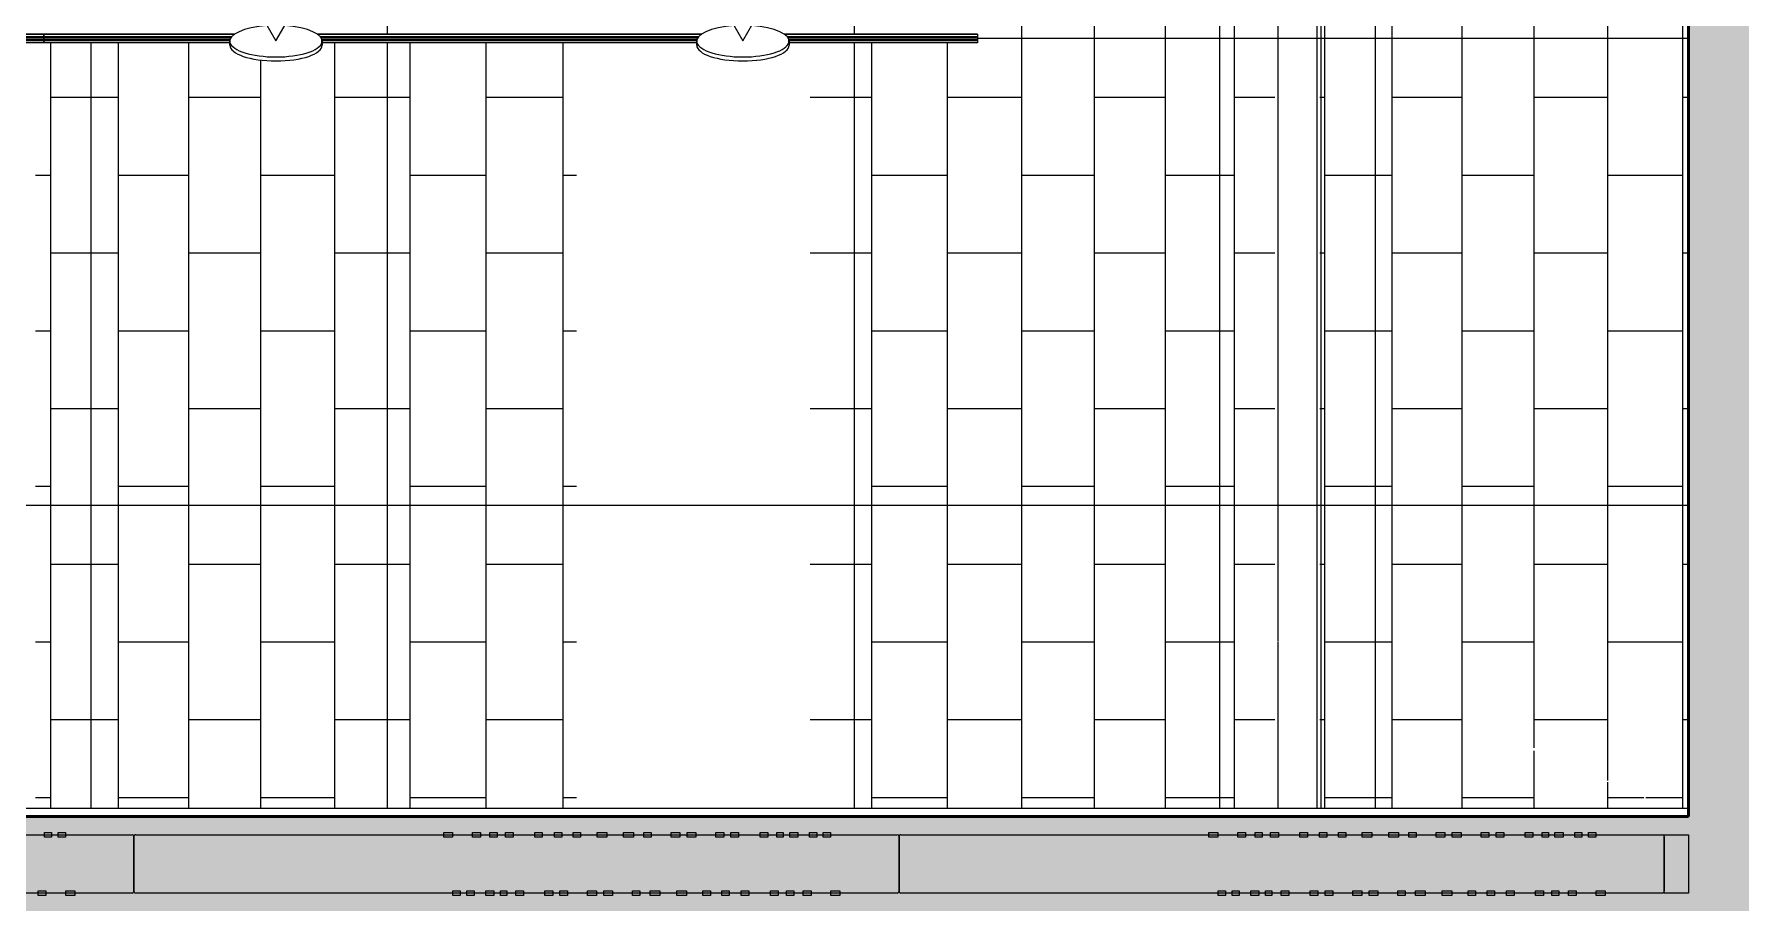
# Model space of a CAD drawing. Header units: inches. Extents: x -956 to 966, y -1111 to 895.
# Drawn here: x -214.7 to -127, y 328.2 to 372.9 of the extents above; entities that cross this region are included whole.
import ezdxf

# ---------------------------------------------------------------- set-up
doc = ezdxf.new("R2010")
doc.units = ezdxf.units.IN
doc.header["$MEASUREMENT"] = 0
for name, color, linetype, lineweight in [('A-CLNG', 13, 'Continuous', 13), ('A-CLNG-PATT', 13, 'Continuous', 13), ('A-GENM', 13, 'Continuous', 13), ('A-WALL-PATT', 111, 'Continuous', 13), ('E-LITE-EQPM', 33, 'Continuous', 9), ('I-WALL', 2, 'Continuous', 13)]:
    doc.layers.add(name, color=color, linetype=linetype, lineweight=lineweight)

# ---------------------------------------------------------------- blocks, each defined once
blk = doc.blocks.new('FP_1_54-7TH FLOOR TELECOM OVERHEAD ROUTING PLAN')
at = {"layer": 'A-CLNG-PATT', "color": 50}
for p, q in [((-156.585, 333.068), (-156.585, 506.506)), ((-153.048, 333.068), (-153.048, 506.506)), ((-163.977, 333.068), (-163.977, 387.736)), ((-160.233, 333.068), (-160.233, 387.455)), ((-213.891, 333.068), (-213.891, 372.403)), ((-210.4, 333.068), (-210.4, 372.403)), ((-206.792, 333.068), (-206.792, 372.403)), ((-199.286, 333.068), (-199.286, 372.403)), ((-195.42, 333.068), (-195.42, 372.403)), ((-191.501, 333.068), (-191.501, 372.403)), ((-187.545, 333.068), (-187.545, 372.403)), ((-171.689, 333.068), (-171.689, 372.403)), ((-167.801, 333.068), (-167.801, 372.403)), ((-203.082, 333.068), (-203.082, 371.527)), ((-213.891, 369.611), (-211.82, 369.611)), ((-211.82, 369.611), (-210.4, 369.611)), ((-206.792, 369.611), (-203.082, 369.611)), ((-199.286, 369.611), (-195.42, 369.611)), ((-191.501, 369.611), (-187.545, 369.611)), ((-174.859, 369.611), (-171.689, 369.611)), ((-167.801, 369.611), (-163.977, 369.611)), ((-160.233, 369.611), (-156.585, 369.611)), ((-153.048, 369.611), (-150.973, 369.611)), ((-214.667, 365.611), (-213.891, 365.611)), ((-210.4, 365.611), (-206.792, 365.611)), ((-203.082, 365.611), (-199.286, 365.611)), ((-195.42, 365.611), (-191.501, 365.611)), ((-187.545, 365.611), (-186.859, 365.611)), ((-171.689, 365.611), (-167.801, 365.611)), ((-163.977, 365.611), (-160.233, 365.611)), ((-156.585, 365.611), (-153.82, 365.611)), ((-153.82, 365.611), (-153.048, 365.611)), ((-213.891, 361.611), (-211.82, 361.611)), ((-211.82, 361.611), (-210.4, 361.611)), ((-206.792, 361.611), (-203.082, 361.611)), ((-199.286, 361.611), (-195.42, 361.611)), ((-191.501, 361.611), (-187.545, 361.611)), ((-174.859, 361.611), (-171.689, 361.611)), ((-167.801, 361.611), (-163.977, 361.611)), ((-160.233, 361.611), (-156.585, 361.611)), ((-153.048, 361.611), (-150.973, 361.611)), ((-214.667, 357.611), (-213.891, 357.611)), ((-210.4, 357.611), (-206.792, 357.611)), ((-203.082, 357.611), (-199.286, 357.611)), ((-195.42, 357.611), (-191.501, 357.611)), ((-187.545, 357.611), (-186.859, 357.611)), ((-171.689, 357.611), (-167.801, 357.611)), ((-163.977, 357.611), (-160.233, 357.611)), ((-156.585, 357.611), (-153.82, 357.611)), ((-153.82, 357.611), (-153.048, 357.611)), ((-213.891, 353.611), (-211.82, 353.611)), ((-211.82, 353.611), (-210.4, 353.611)), ((-206.792, 353.611), (-203.082, 353.611)), ((-199.286, 353.611), (-195.42, 353.611)), ((-191.501, 353.611), (-187.545, 353.611)), ((-174.859, 353.611), (-171.689, 353.611)), ((-167.801, 353.611), (-163.977, 353.611)), ((-160.233, 353.611), (-156.585, 353.611)), ((-153.048, 353.611), (-150.973, 353.611)), ((-214.667, 349.611), (-213.891, 349.611)), ((-210.4, 349.611), (-206.792, 349.611)), ((-203.082, 349.611), (-199.286, 349.611)), ((-195.42, 349.611), (-191.501, 349.611)), ((-187.545, 349.611), (-186.859, 349.611)), ((-171.689, 349.611), (-167.801, 349.611)), ((-163.977, 349.611), (-160.233, 349.611)), ((-156.585, 349.611), (-153.82, 349.611)), ((-153.82, 349.611), (-153.048, 349.611)), ((-213.891, 345.611), (-211.82, 345.611)), ((-211.82, 345.611), (-210.4, 345.611)), ((-206.792, 345.611), (-203.082, 345.611)), ((-199.286, 345.611), (-195.42, 345.611)), ((-191.501, 345.611), (-187.545, 345.611)), ((-174.859, 345.611), (-171.689, 345.611)), ((-167.801, 345.611), (-163.977, 345.611)), ((-160.233, 345.611), (-156.585, 345.611)), ((-153.048, 345.611), (-150.973, 345.611)), ((-214.667, 341.611), (-213.891, 341.611)), ((-210.4, 341.611), (-206.792, 341.611)), ((-203.082, 341.611), (-199.286, 341.611)), ((-195.42, 341.611), (-191.501, 341.611)), ((-187.545, 341.611), (-186.859, 341.611)), ((-171.689, 341.611), (-167.801, 341.611)), ((-163.977, 341.611), (-160.233, 341.611)), ((-156.585, 341.611), (-153.82, 341.611)), ((-153.82, 341.611), (-153.048, 341.611)), ((-213.891, 337.611), (-211.82, 337.611)), ((-211.82, 337.611), (-210.4, 337.611)), ((-206.792, 337.611), (-203.082, 337.611)), ((-199.286, 337.611), (-195.42, 337.611)), ((-191.501, 337.611), (-187.545, 337.611)), ((-174.859, 337.611), (-171.689, 337.611)), ((-167.801, 337.611), (-163.977, 337.611)), ((-160.233, 337.611), (-156.585, 337.611)), ((-153.048, 337.611), (-150.973, 337.611)), ((-214.667, 333.611), (-213.891, 333.611)), ((-210.4, 333.611), (-206.792, 333.611)), ((-203.082, 333.611), (-199.286, 333.611)), ((-195.42, 333.611), (-191.501, 333.611)), ((-187.545, 333.611), (-186.859, 333.611)), ((-171.689, 333.611), (-167.801, 333.611)), ((-163.977, 333.611), (-160.233, 333.611)), ((-156.585, 333.611), (-153.82, 333.611)), ((-153.82, 333.611), (-153.048, 333.611))]:
    blk.add_line(p, q, dxfattribs=at)
blk = doc.blocks.new('FP_1_55-7TH FLOOR TELECOM OVERHEAD ROUTING PLAN')
at = {"layer": 'A-CLNG-PATT', "color": 50}
for p, q in [((-148.407, 333.068), (-148.407, 506.506)), ((-144.935, 333.068), (-144.935, 506.506)), ((-141.343, 333.068), (-141.343, 506.506)), ((-137.648, 336.162), (-137.648, 506.506)), ((-133.864, 334.479), (-133.864, 506.506)), ((-130.007, 333.068), (-130.007, 506.506)), ((-148.667, 369.611), (-148.407, 369.611)), ((-144.935, 369.611), (-141.343, 369.611)), ((-137.648, 369.611), (-133.864, 369.611)), ((-130.007, 369.611), (-129.706, 369.611)), ((-148.407, 365.611), (-145.843, 365.611)), ((-145.82, 365.611), (-144.935, 365.611)), ((-141.343, 365.611), (-137.648, 365.611)), ((-133.864, 365.611), (-130.007, 365.611)), ((-148.667, 361.611), (-148.407, 361.611)), ((-144.935, 361.611), (-141.343, 361.611)), ((-137.648, 361.611), (-133.864, 361.611)), ((-130.007, 361.611), (-129.706, 361.611)), ((-148.407, 357.611), (-145.843, 357.611)), ((-145.82, 357.611), (-144.935, 357.611)), ((-141.343, 357.611), (-137.648, 357.611)), ((-133.864, 357.611), (-130.007, 357.611)), ((-148.667, 353.611), (-148.407, 353.611)), ((-144.935, 353.611), (-141.343, 353.611)), ((-137.648, 353.611), (-133.864, 353.611)), ((-130.007, 353.611), (-129.706, 353.611)), ((-148.407, 349.611), (-145.843, 349.611)), ((-145.82, 349.611), (-144.935, 349.611)), ((-141.343, 349.611), (-137.648, 349.611)), ((-133.864, 349.611), (-130.007, 349.611)), ((-148.667, 345.611), (-148.407, 345.611)), ((-144.935, 345.611), (-141.343, 345.611)), ((-137.648, 345.611), (-133.864, 345.611)), ((-130.007, 345.611), (-129.706, 345.611)), ((-148.407, 341.611), (-145.843, 341.611)), ((-145.82, 341.611), (-144.935, 341.611)), ((-141.343, 341.611), (-137.648, 341.611)), ((-133.864, 341.611), (-130.007, 341.611)), ((-148.667, 337.611), (-148.407, 337.611)), ((-144.935, 337.611), (-141.343, 337.611)), ((-137.648, 337.611), (-133.864, 337.611)), ((-130.007, 337.611), (-129.706, 337.611)), ((-137.648, 333.068), (-137.648, 336.013)), ((-133.864, 333.068), (-133.864, 334.401)), ((-148.407, 333.611), (-145.843, 333.611)), ((-145.82, 333.611), (-144.935, 333.611)), ((-141.343, 333.611), (-137.648, 333.611)), ((-133.864, 333.611), (-132.007, 333.611)), ((-131.91, 333.611), (-130.007, 333.611))]:
    blk.add_line(p, q, dxfattribs=at)
blk = doc.blocks.new('7th Floor Vault2 - 7th Floor Vault-3164437-7TH FLOOR TELECOM OVERHEAD ROUTING PLAN')
at = {"layer": 'A-CLNG', "color": 10, "lineweight": 9}
for p, q in [((-153.82, 506.506), (-153.82, 333.068)), ((-153.82, 506.506), (-153.82, 333.068)), ((-150.82, 506.506), (-150.82, 341.622)), ((-148.82, 506.506), (-148.82, 333.068)), ((-145.82, 506.506), (-145.82, 333.068)), ((-145.82, 506.506), (-145.82, 333.068)), ((-211.82, 372.403), (-211.82, 333.068)), ((-211.82, 372.403), (-211.82, 333.068)), ((-150.82, 341.593), (-150.82, 333.068))]:
    blk.add_line(p, q, dxfattribs=at)
at = {"layer": 'A-CLNG', "color": 9, "lineweight": 9}
for name in ['FP_1_54-7TH FLOOR TELECOM OVERHEAD ROUTING PLAN', 'FP_1_55-7TH FLOOR TELECOM OVERHEAD ROUTING PLAN']:
    blk.add_blockref(name, (0, 0), dxfattribs=at)
blk = doc.blocks.new('Lighting - Track - Flexible_Cooper_Halo_LF4_ LF8 - Lighting - Track - Flexible_Cooper_Halo_LF4-V114-7TH FLOOR TELECOM OVERHEAD ROUTING PLAN')
at = {"layer": 'E-LITE-EQPM', "color": 9}
for p, q in [((-24, 0.226), (-24, 0.228)), ((-15.437, 0.226), (-24, 0.226)), ((-24, 0.22), (-24, 0.224)), ((-15.437, 0.219), (-24, 0.219)), ((-24, 0.219), (-24, -0.219)), ((-24, 0.078), (-24, 0.11)), ((-15.428, 0.11), (-24, 0.11)), ((-15.416, 0.078), (-24, 0.078)), ((-24, 0.03), (-15.398, 0.03)), ((-10.727, 0.03), (6.602, 0.03)), ((6.584, 0.078), (-10.709, 0.078)), ((6.572, 0.11), (-10.697, 0.11)), ((6.563, 0.226), (-10.687, 0.226)), ((6.563, 0.219), (-10.687, 0.219)), ((11.273, 0.03), (24, 0.03)), ((24, 0.078), (11.291, 0.078)), ((24, 0.11), (11.303, 0.11)), ((24, 0.226), (11.313, 0.226)), ((24, 0.219), (11.313, 0.219)), ((24, 0.228), (24, 0.226)), ((24, 0.224), (24, 0.22)), ((24, -0.219), (24, 0.219)), ((24, 0.11), (24, 0.078)), ((-15.374, -0.03), (-24, -0.03)), ((-24, -0.109), (-24, -0.077)), ((-15.357, -0.077), (-24, -0.077)), ((-24, -0.109), (-15.318, -0.109)), ((-24, -0.219), (-15.184, -0.219)), ((-24, -0.224), (-24, -0.22)), ((-24, -0.228), (-24, -0.226)), ((-15.176, -0.226), (-24, -0.226)), ((6.824, -0.226), (-10.949, -0.226)), ((-10.941, -0.219), (6.816, -0.219)), ((-10.807, -0.109), (6.682, -0.109)), ((6.643, -0.077), (-10.768, -0.077)), ((6.626, -0.03), (-10.751, -0.03)), ((24, -0.226), (11.051, -0.226)), ((11.059, -0.219), (24, -0.219)), ((11.193, -0.109), (24, -0.109)), ((24, -0.077), (11.232, -0.077)), ((24, -0.03), (11.249, -0.03)), ((24, -0.077), (24, -0.109)), ((24, -0.22), (24, -0.224)), ((24, -0.226), (24, -0.228))]:
    blk.add_line(p, q, dxfattribs=at)
blk = doc.blocks.new('Lighting - Track Head - Spot - Lighting - Track Head - Spot-5499910-7TH FLOOR TELECOM OVERHEAD ROUTING PLAN')
at = {"layer": 'E-LITE-EQPM', "color": 9}
for p, q in [((-8, 4.619), (-8, -4.619)), ((0, 0), (-8, 4.619)), ((0.024, 2.375), (0.231, 2.375)), ((-8, -4.619), (0, 0)), ((0.231, -2.375), (0.024, -2.375))]:
    blk.add_line(p, q, dxfattribs=at)
for centre, start_param, end_param in [((0.024, 0), 4.712389, 7.664978), ((0.231, 0), 4.712389, 6.283185), ((0.024, 0), 1.7598, 4.712389), ((0.231, 0), 3.141593, 4.712389)]:
    blk.add_ellipse(centre, major_axis=(0, 2.375), ratio=0.34202, start_param=start_param, end_param=end_param, dxfattribs=at)
blk = doc.blocks.new('Lighting - Track - Flexible_Cooper_Halo_LF4_ LF8 - Lighting - Track - Flexible_Cooper_Halo_LF4-V115-7TH FLOOR TELECOM OVERHEAD ROUTING PLAN')
at = {"layer": 'E-LITE-EQPM', "color": 9}
for p, q in [((-24, 0.226), (-24, 0.228)), ((-14.437, 0.226), (-24, 0.226)), ((-24, 0.22), (-24, 0.224)), ((-14.437, 0.219), (-24, 0.219)), ((-24, 0.219), (-24, -0.219)), ((-24, 0.078), (-24, 0.11)), ((-14.428, 0.11), (-24, 0.11)), ((-14.416, 0.078), (-24, 0.078)), ((-24, 0.03), (-14.398, 0.03)), ((-9.727, 0.03), (9.602, 0.03)), ((9.584, 0.078), (-9.709, 0.078)), ((9.572, 0.11), (-9.697, 0.11)), ((9.563, 0.226), (-9.687, 0.226)), ((9.563, 0.219), (-9.687, 0.219)), ((14.273, 0.03), (24, 0.03)), ((24, 0.078), (14.291, 0.078)), ((24, 0.11), (14.303, 0.11)), ((24, 0.226), (14.313, 0.226)), ((24, 0.219), (14.313, 0.219)), ((24, 0.228), (24, 0.226)), ((24, 0.224), (24, 0.22)), ((24, -0.219), (24, 0.219)), ((24, 0.11), (24, 0.078)), ((-14.374, -0.03), (-24, -0.03)), ((-24, -0.109), (-24, -0.077)), ((-14.357, -0.077), (-24, -0.077)), ((-24, -0.109), (-14.318, -0.109)), ((-24, -0.219), (-14.184, -0.219)), ((-24, -0.224), (-24, -0.22)), ((-24, -0.228), (-24, -0.226)), ((-14.176, -0.226), (-24, -0.226)), ((9.824, -0.226), (-9.949, -0.226)), ((-9.941, -0.219), (9.816, -0.219)), ((-9.807, -0.109), (9.682, -0.109)), ((9.643, -0.077), (-9.768, -0.077)), ((9.626, -0.03), (-9.751, -0.03)), ((24, -0.226), (14.051, -0.226)), ((14.059, -0.219), (24, -0.219)), ((14.193, -0.109), (24, -0.109)), ((24, -0.077), (14.232, -0.077)), ((24, -0.03), (14.249, -0.03)), ((24, -0.077), (24, -0.109)), ((24, -0.22), (24, -0.224)), ((24, -0.226), (24, -0.228))]:
    blk.add_line(p, q, dxfattribs=at)
blk = doc.blocks.new('Single Panel Right Angle _14_-20__ _4267-6096_ - 3_ _931_-4952213-7TH FLOOR TELECOM OVERHEAD ROUTING PLAN')
at = {"layer": 'A-GENM', "color": 53, "lineweight": 20}
for p, q in [((0, 1.5), (1.25, 1.5)), ((0, -1.5), (0, 1.5)), ((1.25, 1.5), (1.25, -1.5)), ((1.25, -1.408), (1.25, 1.408)), ((1.342, 1.5), (40.487, 1.5)), ((40.579, -1.408), (40.579, 1.408)), ((40.579, 1.408), (40.579, -1.408)), ((40.671, 1.5), (79.816, 1.5)), ((79.908, -1.408), (79.908, 1.408)), ((79.908, 1.408), (79.908, -1.408)), ((80, 1.5), (119.145, 1.5)), ((1.25, -1.5), (0, -1.5)), ((40.487, -1.5), (1.342, -1.5)), ((79.816, -1.5), (40.671, -1.5)), ((119.145, -1.5), (80, -1.5))]:
    blk.add_line(p, q, dxfattribs=at)
at = {"layer": 'A-GENM', "lineweight": 9}
for p, q in [((4.292, 1.625), (4.749, 1.625)), ((4.292, 1.375), (4.292, 1.625)), ((4.749, 1.375), (4.292, 1.375)), ((4.749, 1.625), (4.749, 1.375)), ((5.776, 1.625), (6.177, 1.625)), ((5.776, 1.375), (5.776, 1.625)), ((6.177, 1.375), (5.776, 1.375)), ((6.177, 1.625), (6.177, 1.375)), ((6.662, 1.625), (7.037, 1.625)), ((6.662, 1.375), (6.662, 1.625)), ((7.037, 1.375), (6.662, 1.375)), ((7.037, 1.625), (7.037, 1.375)), ((7.465, 1.625), (7.864, 1.625)), ((7.465, 1.375), (7.465, 1.625)), ((7.864, 1.375), (7.465, 1.375)), ((7.864, 1.625), (7.864, 1.375)), ((8.967, 1.625), (9.358, 1.625)), ((8.967, 1.375), (8.967, 1.625)), ((9.358, 1.375), (8.967, 1.375)), ((9.358, 1.625), (9.358, 1.375)), ((9.983, 1.625), (10.358, 1.625)), ((9.983, 1.375), (9.983, 1.625)), ((10.358, 1.375), (9.983, 1.375)), ((10.358, 1.625), (10.358, 1.375)), ((10.946, 1.625), (11.329, 1.625)), ((10.946, 1.375), (10.946, 1.625)), ((11.329, 1.375), (10.946, 1.375)), ((11.329, 1.625), (11.329, 1.375)), ((12.176, 1.625), (12.668, 1.625)), ((12.176, 1.375), (12.176, 1.625)), ((12.668, 1.375), (12.176, 1.375)), ((12.668, 1.625), (12.668, 1.375)), ((13.538, 1.625), (14.039, 1.625)), ((13.538, 1.375), (13.538, 1.625)), ((14.039, 1.375), (13.538, 1.375)), ((14.039, 1.625), (14.039, 1.375)), ((14.569, 1.625), (14.952, 1.625)), ((14.569, 1.375), (14.569, 1.625)), ((14.952, 1.375), (14.569, 1.375)), ((14.952, 1.625), (14.952, 1.375)), ((15.978, 1.625), (16.421, 1.625)), ((15.978, 1.375), (15.978, 1.625)), ((16.421, 1.375), (15.978, 1.375)), ((16.421, 1.625), (16.421, 1.375)), ((16.8, 1.625), (17.256, 1.625)), ((16.8, 1.375), (16.8, 1.625)), ((17.256, 1.375), (16.8, 1.375)), ((17.256, 1.625), (17.256, 1.375)), ((18.284, 1.625), (18.684, 1.625)), ((18.284, 1.375), (18.284, 1.625)), ((18.684, 1.375), (18.284, 1.375)), ((18.684, 1.625), (18.684, 1.375)), ((19.05, 1.625), (19.449, 1.625)), ((19.05, 1.375), (19.05, 1.625)), ((19.449, 1.375), (19.05, 1.375)), ((19.449, 1.625), (19.449, 1.375)), ((20.551, 1.625), (20.943, 1.625)), ((20.551, 1.375), (20.551, 1.625)), ((20.943, 1.375), (20.551, 1.375)), ((20.943, 1.625), (20.943, 1.375)), ((21.415, 1.625), (21.743, 1.625)), ((21.415, 1.375), (21.415, 1.625)), ((21.743, 1.375), (21.415, 1.375)), ((21.743, 1.625), (21.743, 1.375)), ((22.081, 1.625), (22.495, 1.625)), ((22.081, 1.375), (22.081, 1.625)), ((22.495, 1.375), (22.081, 1.375)), ((22.495, 1.625), (22.495, 1.375)), ((23.094, 1.625), (23.465, 1.625)), ((23.094, 1.375), (23.094, 1.625)), ((23.465, 1.375), (23.094, 1.375)), ((23.465, 1.625), (23.465, 1.375)), ((23.803, 1.625), (24.178, 1.625)), ((23.803, 1.375), (23.803, 1.625)), ((24.178, 1.375), (23.803, 1.375)), ((24.178, 1.625), (24.178, 1.375)), ((43.621, 1.625), (44.078, 1.625)), ((43.621, 1.375), (43.621, 1.625)), ((44.078, 1.375), (43.621, 1.375)), ((44.078, 1.625), (44.078, 1.375)), ((45.105, 1.625), (45.506, 1.625)), ((45.105, 1.375), (45.105, 1.625)), ((45.506, 1.375), (45.105, 1.375)), ((45.506, 1.625), (45.506, 1.375)), ((45.991, 1.625), (46.366, 1.625)), ((45.991, 1.375), (45.991, 1.625)), ((46.366, 1.375), (45.991, 1.375)), ((46.366, 1.625), (46.366, 1.375)), ((46.794, 1.625), (47.193, 1.625)), ((46.794, 1.375), (46.794, 1.625)), ((47.193, 1.375), (46.794, 1.375)), ((47.193, 1.625), (47.193, 1.375)), ((48.296, 1.625), (48.687, 1.625)), ((48.296, 1.375), (48.296, 1.625)), ((48.687, 1.375), (48.296, 1.375)), ((48.687, 1.625), (48.687, 1.375)), ((49.312, 1.625), (49.687, 1.625)), ((49.312, 1.375), (49.312, 1.625)), ((49.687, 1.375), (49.312, 1.375)), ((49.687, 1.625), (49.687, 1.375)), ((50.275, 1.625), (50.658, 1.625)), ((50.275, 1.375), (50.275, 1.625)), ((50.658, 1.375), (50.275, 1.375)), ((50.658, 1.625), (50.658, 1.375)), ((51.505, 1.625), (51.997, 1.625)), ((51.505, 1.375), (51.505, 1.625)), ((51.997, 1.375), (51.505, 1.375)), ((51.997, 1.625), (51.997, 1.375)), ((52.867, 1.625), (53.368, 1.625)), ((52.867, 1.375), (52.867, 1.625)), ((53.368, 1.375), (52.867, 1.375)), ((53.368, 1.625), (53.368, 1.375)), ((53.898, 1.625), (54.281, 1.625)), ((53.898, 1.375), (53.898, 1.625)), ((54.281, 1.375), (53.898, 1.375)), ((54.281, 1.625), (54.281, 1.375)), ((55.307, 1.625), (55.75, 1.625)), ((55.307, 1.375), (55.307, 1.625)), ((55.75, 1.375), (55.307, 1.375)), ((55.75, 1.625), (55.75, 1.375)), ((56.129, 1.625), (56.585, 1.625)), ((56.129, 1.375), (56.129, 1.625)), ((56.585, 1.375), (56.129, 1.375)), ((56.585, 1.625), (56.585, 1.375)), ((57.613, 1.625), (58.013, 1.625)), ((57.613, 1.375), (57.613, 1.625)), ((58.013, 1.375), (57.613, 1.375)), ((58.013, 1.625), (58.013, 1.375)), ((58.379, 1.625), (58.778, 1.625)), ((58.379, 1.375), (58.379, 1.625)), ((58.778, 1.375), (58.379, 1.375)), ((58.778, 1.625), (58.778, 1.375)), ((59.88, 1.625), (60.272, 1.625)), ((59.88, 1.375), (59.88, 1.625)), ((60.272, 1.375), (59.88, 1.375)), ((60.272, 1.625), (60.272, 1.375)), ((60.744, 1.625), (61.072, 1.625)), ((60.744, 1.375), (60.744, 1.625)), ((61.072, 1.375), (60.744, 1.375)), ((61.072, 1.625), (61.072, 1.375)), ((61.41, 1.625), (61.824, 1.625)), ((61.41, 1.375), (61.41, 1.625)), ((61.824, 1.375), (61.41, 1.375)), ((61.824, 1.625), (61.824, 1.375)), ((62.423, 1.625), (62.794, 1.625)), ((62.423, 1.375), (62.423, 1.625)), ((62.794, 1.375), (62.423, 1.375)), ((62.794, 1.625), (62.794, 1.375)), ((63.132, 1.625), (63.507, 1.625)), ((63.132, 1.375), (63.132, 1.625)), ((63.507, 1.375), (63.132, 1.375)), ((63.507, 1.625), (63.507, 1.375)), ((82.95, 1.625), (83.407, 1.625)), ((82.95, 1.375), (82.95, 1.625)), ((83.407, 1.375), (82.95, 1.375)), ((83.407, 1.625), (83.407, 1.375)), ((84.434, 1.625), (84.835, 1.625)), ((84.434, 1.375), (84.434, 1.625)), ((84.835, 1.375), (84.434, 1.375)), ((84.835, 1.625), (84.835, 1.375)), ((4.768, -1.625), (4.768, -1.375)), ((4.768, -1.375), (5.143, -1.375)), ((5.143, -1.625), (4.768, -1.625)), ((5.143, -1.375), (5.143, -1.625)), ((5.481, -1.625), (5.481, -1.375)), ((5.481, -1.375), (5.852, -1.375)), ((5.852, -1.625), (5.481, -1.625)), ((5.852, -1.375), (5.852, -1.625)), ((6.451, -1.625), (6.451, -1.375)), ((6.451, -1.375), (6.866, -1.375)), ((6.866, -1.625), (6.451, -1.625)), ((6.866, -1.375), (6.866, -1.625)), ((7.203, -1.625), (7.203, -1.375)), ((7.203, -1.375), (7.531, -1.375)), ((7.531, -1.625), (7.203, -1.625)), ((7.531, -1.375), (7.531, -1.625)), ((8.003, -1.625), (8.003, -1.375)), ((8.003, -1.375), (8.395, -1.375)), ((8.395, -1.625), (8.003, -1.625)), ((8.395, -1.375), (8.395, -1.625)), ((9.497, -1.625), (9.497, -1.375)), ((9.497, -1.375), (9.896, -1.375)), ((9.896, -1.625), (9.497, -1.625)), ((9.896, -1.375), (9.896, -1.625)), ((10.262, -1.625), (10.262, -1.375)), ((10.262, -1.375), (10.662, -1.375)), ((10.662, -1.625), (10.262, -1.625)), ((10.662, -1.375), (10.662, -1.625)), ((11.69, -1.625), (11.69, -1.375)), ((11.69, -1.375), (12.147, -1.375)), ((12.147, -1.625), (11.69, -1.625)), ((12.147, -1.375), (12.147, -1.625)), ((12.525, -1.625), (12.525, -1.375)), ((12.525, -1.375), (12.968, -1.375)), ((12.968, -1.625), (12.525, -1.625)), ((12.968, -1.375), (12.968, -1.625)), ((13.994, -1.625), (13.994, -1.375)), ((13.994, -1.375), (14.377, -1.375)), ((14.377, -1.625), (13.994, -1.625)), ((14.377, -1.375), (14.377, -1.625)), ((14.908, -1.625), (14.908, -1.375)), ((14.908, -1.375), (15.408, -1.375)), ((15.408, -1.625), (14.908, -1.625)), ((15.408, -1.375), (15.408, -1.625)), ((16.278, -1.625), (16.278, -1.375)), ((16.278, -1.375), (16.77, -1.375)), ((16.77, -1.625), (16.278, -1.625)), ((16.77, -1.375), (16.77, -1.625)), ((17.617, -1.625), (17.617, -1.375)), ((17.617, -1.375), (18, -1.375)), ((18, -1.625), (17.617, -1.625)), ((18, -1.375), (18, -1.625)), ((18.588, -1.625), (18.588, -1.375)), ((18.588, -1.375), (18.963, -1.375)), ((18.963, -1.625), (18.588, -1.625)), ((18.963, -1.375), (18.963, -1.625)), ((19.588, -1.625), (19.588, -1.375)), ((19.588, -1.375), (19.979, -1.375)), ((19.979, -1.625), (19.588, -1.625)), ((19.979, -1.375), (19.979, -1.625)), ((21.082, -1.625), (21.082, -1.375)), ((21.082, -1.375), (21.481, -1.375)), ((21.481, -1.625), (21.082, -1.625)), ((21.481, -1.375), (21.481, -1.625)), ((21.909, -1.625), (21.909, -1.375)), ((21.909, -1.375), (22.284, -1.375)), ((22.284, -1.625), (21.909, -1.625)), ((22.284, -1.375), (22.284, -1.625)), ((22.769, -1.625), (22.769, -1.375)), ((22.769, -1.375), (23.17, -1.375)), ((23.17, -1.625), (22.769, -1.625)), ((23.17, -1.375), (23.17, -1.625)), ((24.198, -1.625), (24.198, -1.375)), ((24.198, -1.375), (24.654, -1.375)), ((24.654, -1.625), (24.198, -1.625)), ((24.654, -1.375), (24.654, -1.625)), ((44.097, -1.625), (44.097, -1.375)), ((44.097, -1.375), (44.472, -1.375)), ((44.472, -1.625), (44.097, -1.625)), ((44.472, -1.375), (44.472, -1.625)), ((44.81, -1.625), (44.81, -1.375)), ((44.81, -1.375), (45.181, -1.375)), ((45.181, -1.625), (44.81, -1.625)), ((45.181, -1.375), (45.181, -1.625)), ((45.78, -1.625), (45.78, -1.375)), ((45.78, -1.375), (46.195, -1.375)), ((46.195, -1.625), (45.78, -1.625)), ((46.195, -1.375), (46.195, -1.625)), ((46.532, -1.625), (46.532, -1.375)), ((46.532, -1.375), (46.86, -1.375)), ((46.86, -1.625), (46.532, -1.625)), ((46.86, -1.375), (46.86, -1.625)), ((47.332, -1.625), (47.332, -1.375)), ((47.332, -1.375), (47.724, -1.375)), ((47.724, -1.625), (47.332, -1.625)), ((47.724, -1.375), (47.724, -1.625)), ((48.826, -1.625), (48.826, -1.375)), ((48.826, -1.375), (49.225, -1.375)), ((49.225, -1.625), (48.826, -1.625)), ((49.225, -1.375), (49.225, -1.625)), ((49.591, -1.625), (49.591, -1.375)), ((49.591, -1.375), (49.991, -1.375)), ((49.991, -1.625), (49.591, -1.625)), ((49.991, -1.375), (49.991, -1.625)), ((51.019, -1.625), (51.019, -1.375)), ((51.019, -1.375), (51.476, -1.375)), ((51.476, -1.625), (51.019, -1.625)), ((51.476, -1.375), (51.476, -1.625)), ((51.854, -1.625), (51.854, -1.375)), ((51.854, -1.375), (52.297, -1.375)), ((52.297, -1.625), (51.854, -1.625)), ((52.297, -1.375), (52.297, -1.625)), ((53.323, -1.625), (53.323, -1.375)), ((53.323, -1.375), (53.706, -1.375)), ((53.706, -1.625), (53.323, -1.625)), ((53.706, -1.375), (53.706, -1.625)), ((54.237, -1.625), (54.237, -1.375)), ((54.237, -1.375), (54.737, -1.375)), ((54.737, -1.625), (54.237, -1.625)), ((54.737, -1.375), (54.737, -1.625)), ((55.607, -1.625), (55.607, -1.375)), ((55.607, -1.375), (56.099, -1.375)), ((56.099, -1.625), (55.607, -1.625)), ((56.099, -1.375), (56.099, -1.625)), ((56.946, -1.625), (56.946, -1.375)), ((56.946, -1.375), (57.329, -1.375)), ((57.329, -1.625), (56.946, -1.625)), ((57.329, -1.375), (57.329, -1.625)), ((57.917, -1.625), (57.917, -1.375)), ((57.917, -1.375), (58.292, -1.375)), ((58.292, -1.625), (57.917, -1.625)), ((58.292, -1.375), (58.292, -1.625)), ((58.917, -1.625), (58.917, -1.375)), ((58.917, -1.375), (59.308, -1.375)), ((59.308, -1.625), (58.917, -1.625)), ((59.308, -1.375), (59.308, -1.625)), ((60.411, -1.625), (60.411, -1.375)), ((60.411, -1.375), (60.81, -1.375)), ((60.81, -1.625), (60.411, -1.625)), ((60.81, -1.375), (60.81, -1.625)), ((61.238, -1.625), (61.238, -1.375)), ((61.238, -1.375), (61.613, -1.375)), ((61.613, -1.625), (61.238, -1.625)), ((61.613, -1.375), (61.613, -1.625)), ((62.098, -1.625), (62.098, -1.375)), ((62.098, -1.375), (62.499, -1.375)), ((62.499, -1.625), (62.098, -1.625)), ((62.499, -1.375), (62.499, -1.625)), ((63.527, -1.625), (63.527, -1.375)), ((63.527, -1.375), (63.983, -1.375)), ((63.983, -1.625), (63.527, -1.625)), ((63.983, -1.375), (63.983, -1.625)), ((83.426, -1.625), (83.426, -1.375)), ((83.426, -1.375), (83.801, -1.375)), ((83.801, -1.625), (83.426, -1.625)), ((83.801, -1.375), (83.801, -1.625)), ((84.139, -1.625), (84.139, -1.375)), ((84.139, -1.375), (84.51, -1.375)), ((84.51, -1.625), (84.139, -1.625)), ((84.51, -1.375), (84.51, -1.625))]:
    blk.add_line(p, q, dxfattribs=at)
at = {"layer": 'A-GENM', "color": 9, "lineweight": 9}
blk.add_line((173.77, -2.875), (0, -2.875), dxfattribs=at)
at = {"layer": 'A-GENM', "color": 53, "lineweight": 20}
for centre, start, end in [((1.342, 1.408), 90, 180), ((40.487, 1.408), 360, 90), ((40.671, 1.408), 90, 180), ((79.816, 1.408), 360, 90), ((80, 1.408), 90, 180), ((1.342, -1.408), 180, 270), ((40.487, -1.408), 270, 0), ((40.671, -1.408), 180, 270), ((79.816, -1.408), 270, 0), ((80, -1.408), 180, 270)]:
    blk.add_arc(centre, 0.0919, start, end, dxfattribs=at)

msp = doc.modelspace()

# ---------------------------------------------------------------- hatches: boundary and pattern name
at = {"layer": 'A-CLNG-PATT'}
h = msp.add_hatch(dxfattribs=at)
h.set_pattern_fill('FP1_19', color=253, style=0, pattern_type=2)
h.set_pattern_definition([(0, (19.4, 708.63), (0, -24), []), (270, (19.4, 708.63), (-24, -1e-15), [])])
h.paths.add_polyline_path([(-314.351, 333.068), (-309.226, 333.068), (-309.226, 354.647), (-314.351, 354.647), (-314.351, 338.193)], flags=0)
h.paths.add_polyline_path([(-279.493, 333.068), (-129.706, 333.068), (-129.706, 532.006), (-335.101, 532.006), (-335.101, 440.068), (-287.101, 440.068), (-287.101, 435.193), (-289.601, 435.193), (-289.601, 434.693), (-313.601, 434.693), (-313.601, 435.193), (-335.101, 435.193), (-335.101, 378.024), (-333.205, 378.024), (-333.205, 379.149), (-333.014, 379.737), (-332.475, 380.1), (-331.896, 380.1), (-331.396, 379.737), (-331.205, 379.149), (-331.203, 378.024), (-329.205, 378.024), (-329.205, 379.149), (-329.014, 379.737), (-328.475, 380.1), (-327.896, 380.1), (-327.396, 379.737), (-327.205, 379.149), (-327.205, 378.024), (-325.205, 378.024), (-325.205, 379.149), (-325.014, 379.737), (-324.475, 380.1), (-323.896, 380.1), (-323.396, 379.737), (-323.205, 379.149), (-323.205, 378.024), (-265.132, 378.024), (-262.889, 378.265), (-260.732, 378.964), (-258.882, 379.992), (-257.354, 381.246), (-255.986, 382.913), (-254.97, 384.815), (-254.339, 386.922), (-254.132, 389.024), (-254.132, 432.024), (-254.373, 434.268), (-255.072, 436.425), (-256.117, 438.295), (-257.354, 439.802), (-259.021, 441.17), (-260.923, 442.187), (-262.986, 442.813), (-265.132, 443.024), (-301.132, 443.024), (-301.132, 445.024), (-265.132, 445.024), (-262.596, 444.774), (-260.158, 444.035), (-257.91, 442.833), (-255.94, 441.217), (-254.249, 439.108), (-253.064, 436.808), (-252.373, 434.463), (-252.132, 432.024), (-252.132, 389.024), (-252.382, 386.487), (-253.122, 384.049), (-254.323, 381.802), (-255.375, 380.521), (-246.691, 380.521), (-250.866, 373.289), (-250.695, 373.282), (-249.793, 373.114), (-249.631, 373.071), (-249.074, 372.859), (-231.42, 372.859), (-231.367, 372.903), (-230.989, 373.071), (-230.497, 373.2), (-229.765, 373.309), (-233.929, 380.521), (-224.691, 380.521), (-228.866, 373.289), (-228.695, 373.282), (-228.122, 373.2), (-227.631, 373.071), (-227.074, 372.859), (-204.42, 372.859), (-204.367, 372.903), (-203.989, 373.071), (-203.497, 373.2), (-202.765, 373.309), (-206.929, 380.521), (-197.691, 380.521), (-201.866, 373.289), (-201.695, 373.282), (-201.122, 373.2), (-200.631, 373.071), (-200.074, 372.859), (-180.42, 372.859), (-180.367, 372.903), (-179.989, 373.071), (-179.497, 373.2), (-178.765, 373.309), (-182.929, 380.521), (-173.691, 380.521), (-177.866, 373.289), (-177.695, 373.282), (-177.122, 373.2), (-176.631, 373.071), (-176.074, 372.859), (-166.247, 372.849), (-166.247, 372.403), (-175.935, 372.403), (-175.961, 372.221), (-176.016, 372.079), (-176.253, 371.883), (-176.641, 371.712), (-177.122, 371.586), (-177.695, 371.505), (-178.612, 371.491), (-179.037, 371.521), (-179.497, 371.586), (-180.165, 371.794), (-180.487, 371.983), (-180.608, 372.091), (-180.728, 372.403), (-199.935, 372.403), (-199.961, 372.221), (-200.016, 372.079), (-200.253, 371.883), (-200.641, 371.712), (-201.122, 371.586), (-201.695, 371.505), (-202.612, 371.491), (-203.037, 371.521), (-203.497, 371.586), (-204.165, 371.794), (-204.487, 371.983), (-204.608, 372.091), (-204.728, 372.403), (-226.935, 372.403), (-226.961, 372.221), (-227.016, 372.079), (-227.253, 371.883), (-227.641, 371.712), (-228.122, 371.586), (-228.695, 371.505), (-229.612, 371.491), (-230.037, 371.521), (-230.497, 371.586), (-231.165, 371.794), (-231.487, 371.983), (-231.608, 372.091), (-231.728, 372.403), (-248.935, 372.403), (-248.961, 372.221), (-249.016, 372.079), (-249.253, 371.883), (-249.793, 371.672), (-250.122, 371.586), (-250.695, 371.505), (-251.612, 371.491), (-252.037, 371.521), (-252.497, 371.586), (-253.165, 371.794), (-253.487, 371.983), (-253.608, 372.091), (-253.728, 372.403), (-262.247, 372.411), (-262.247, 372.859), (-253.42, 372.859), (-253.367, 372.903), (-252.989, 373.071), (-252.497, 373.2), (-251.765, 373.309), (-255.7, 380.124), (-255.94, 379.832), (-258.049, 378.141), (-260.349, 376.956), (-262.694, 376.264), (-265.132, 376.024), (-323.205, 376.024), (-323.205, 375.149), (-323.33, 375.149), (-323.33, 376.024), (-325.08, 376.024), (-325.08, 375.149), (-325.295, 374.488), (-325.896, 374.079), (-326.552, 374.079), (-327.115, 374.488), (-327.33, 375.149), (-327.33, 376.024), (-329.08, 376.024), (-329.08, 375.149), (-329.295, 374.488), (-329.896, 374.079), (-330.552, 374.079), (-331.115, 374.488), (-331.33, 375.149), (-331.33, 376.024), (-333.08, 376.024), (-333.08, 375.149), (-333.295, 374.488), (-333.896, 374.079), (-334.552, 374.079), (-335.101, 374.478), (-335.101, 373.943), (-311.101, 373.943), (-311.101, 369.068), (-335.101, 369.068), (-335.101, 367.522), (-314.351, 367.522), (-314.351, 360.397), (-303.476, 360.397), (-303.476, 333.068), (-294.343, 333.068)], flags=0)
h.paths.add_polyline_path([(-264.643, 372.725), (-264.643, 372.725), (-262.247, 372.725)], flags=0)
h.paths.add_polyline_path([(-329.896, 374.198), (-329.396, 374.561), (-329.205, 375.149), (-329.205, 376.024), (-331.205, 376.024), (-331.205, 375.149), (-331.014, 374.561), (-330.514, 374.198)], flags=0)
h.paths.add_polyline_path([(-334.514, 374.198), (-333.857, 374.226), (-333.396, 374.561), (-333.205, 375.149), (-333.205, 376.024), (-335.101, 376.024), (-335.101, 374.83), (-335.014, 374.561), (-334.552, 374.226)], flags=0)
h.paths.add_polyline_path([(-326.514, 374.198), (-325.857, 374.226), (-325.396, 374.561), (-325.205, 375.149), (-325.205, 376.024), (-327.205, 376.024), (-327.205, 375.149), (-327.014, 374.561), (-326.552, 374.226)], flags=0)
h.paths.add_polyline_path([(-325.08, 378.024), (-323.33, 378.024), (-323.33, 379.149), (-323.497, 379.664), (-323.934, 379.981), (-324.514, 379.953), (-324.913, 379.664), (-325.08, 379.149)], flags=0)
h.paths.add_polyline_path([(-327.497, 378.024), (-327.33, 378.024), (-327.33, 379.149), (-327.497, 379.664), (-327.934, 379.981), (-328.514, 379.953), (-328.913, 379.664), (-329.08, 379.149), (-329.08, 378.024), (-328.913, 378.024)], flags=0)
h.paths.add_polyline_path([(-331.497, 378.024), (-331.33, 378.024), (-331.33, 379.149), (-331.497, 379.664), (-331.934, 379.981), (-332.514, 379.953), (-332.913, 379.664), (-333.08, 379.149), (-333.08, 378.024), (-332.913, 378.024)], flags=0)
h.paths.add_polyline_path([(-280.69, 384.631), (-280.823, 384.631), (-280.823, 390.036), (-280.887, 389.795), (-281.055, 389.418), (-281.251, 389.18), (-281.461, 389.099), (-281.772, 389.139), (-281.879, 389.18), (-282.075, 389.418), (-282.273, 389.911), (-282.372, 390.287), (-282.464, 391.1), (-282.467, 391.777), (-282.453, 392.089), (-282.372, 392.662), (-282.164, 393.33), (-282.035, 393.579), (-281.867, 393.773), (-281.668, 393.849), (-281.437, 393.84), (-281.251, 393.769), (-281.055, 393.531), (-280.823, 392.912), (-280.823, 402.568), (-281.073, 402.595), (-281.215, 402.649), (-281.411, 402.886), (-281.582, 403.274), (-281.708, 403.756), (-281.789, 404.329), (-281.803, 405.245), (-281.773, 405.67), (-281.708, 406.131), (-281.501, 406.799), (-281.312, 407.12), (-281.203, 407.242), (-281.005, 407.318), (-280.823, 407.318), (-280.823, 414.568), (-281.073, 414.595), (-281.215, 414.649), (-281.411, 414.886), (-281.582, 415.274), (-281.708, 415.756), (-281.789, 416.329), (-281.803, 417.245), (-281.773, 417.67), (-281.708, 418.131), (-281.501, 418.799), (-281.312, 419.12), (-281.203, 419.242), (-281.005, 419.318), (-280.823, 419.318), (-280.823, 426.599), (-281.073, 426.626), (-281.215, 426.68), (-281.411, 426.918), (-281.582, 427.305), (-281.708, 427.787), (-281.789, 428.36), (-281.803, 429.277), (-281.773, 429.701), (-281.708, 430.162), (-281.501, 430.83), (-281.312, 431.151), (-281.203, 431.273), (-281.005, 431.349), (-280.823, 431.349), (-280.813, 432.631), (-280.367, 432.631), (-280.367, 430.978), (-280.223, 430.654), (-280.094, 430.162), (-279.985, 429.43), (-272.773, 433.593), (-272.773, 424.356), (-280.005, 428.531), (-280.012, 428.36), (-280.094, 427.787), (-280.223, 427.295), (-280.367, 426.918), (-280.367, 418.947), (-280.223, 418.623), (-280.094, 418.131), (-279.985, 417.399), (-272.773, 421.562), (-272.773, 412.324), (-280.005, 416.499), (-280.012, 416.329), (-280.094, 415.756), (-280.223, 415.264), (-280.367, 414.886), (-280.367, 406.947), (-280.223, 406.623), (-280.094, 406.131), (-279.985, 405.399), (-272.773, 409.562), (-272.773, 400.324), (-280.005, 404.499), (-280.012, 404.329), (-280.094, 403.756), (-280.223, 403.264), (-280.367, 402.886), (-280.367, 392.092), (-273.437, 396.093), (-273.437, 386.856), (-280.367, 390.857), (-280.376, 384.631), (-280.69, 384.631)], flags=0)
h.paths.add_polyline_path([(-160.634, 384.631), (-160.767, 384.631), (-160.767, 387.847), (-160.903, 388.15), (-161.032, 388.642), (-161.14, 389.374), (-168.352, 385.211), (-168.352, 394.448), (-161.12, 390.273), (-161.113, 390.444), (-161.01, 391.1), (-160.903, 391.509), (-160.767, 391.886), (-160.767, 411.847), (-160.903, 412.15), (-161.032, 412.642), (-161.14, 413.374), (-168.352, 409.211), (-168.352, 418.448), (-161.12, 414.273), (-161.113, 414.444), (-161.032, 415.017), (-160.903, 415.509), (-160.767, 415.886), (-160.767, 435.847), (-160.903, 436.15), (-161.032, 436.642), (-161.14, 437.374), (-168.352, 433.211), (-168.352, 442.448), (-161.12, 438.273), (-161.113, 438.444), (-161.032, 439.017), (-160.903, 439.509), (-160.767, 439.886), (-160.767, 459.847), (-160.971, 460.41), (-161.032, 460.642), (-161.14, 461.374), (-168.352, 457.211), (-168.352, 466.448), (-161.12, 462.273), (-161.113, 462.444), (-161.032, 463.017), (-160.903, 463.509), (-160.767, 463.886), (-160.757, 480.631), (-160.311, 480.631), (-160.311, 464.205), (-160.052, 464.178), (-159.91, 464.124), (-159.714, 463.886), (-159.544, 463.499), (-159.417, 463.017), (-159.336, 462.444), (-159.322, 461.527), (-159.352, 461.103), (-159.478, 460.41), (-159.625, 459.974), (-159.814, 459.653), (-159.922, 459.531), (-160.121, 459.455), (-160.311, 459.455), (-160.311, 440.205), (-160.052, 440.178), (-159.91, 440.124), (-159.714, 439.886), (-159.544, 439.499), (-159.417, 439.017), (-159.336, 438.444), (-159.322, 437.527), (-159.352, 437.103), (-159.417, 436.642), (-159.625, 435.974), (-159.814, 435.653), (-159.922, 435.531), (-160.121, 435.455), (-160.311, 435.455), (-160.311, 416.205), (-160.052, 416.178), (-159.91, 416.124), (-159.714, 415.886), (-159.544, 415.499), (-159.417, 415.017), (-159.336, 414.444), (-159.322, 413.527), (-159.352, 413.103), (-159.417, 412.642), (-159.625, 411.974), (-159.814, 411.653), (-159.922, 411.531), (-160.121, 411.455), (-160.311, 411.455), (-160.311, 392.205), (-160.052, 392.178), (-159.91, 392.124), (-159.714, 391.886), (-159.546, 391.509), (-159.417, 391.017), (-159.336, 390.444), (-159.322, 389.527), (-159.352, 389.103), (-159.417, 388.642), (-159.625, 387.974), (-159.814, 387.653), (-159.922, 387.531), (-160.121, 387.455), (-160.311, 387.455), (-160.352, 384.631), (-160.634, 384.631)], flags=0)
h.paths.add_polyline_path([(-304.285, 405.193), (-305.061, 405.295), (-305.785, 405.595), (-306.406, 406.072), (-306.883, 406.693), (-307.183, 407.417), (-307.285, 408.193), (-307.183, 408.97), (-306.883, 409.693), (-306.406, 410.315), (-305.785, 410.791), (-305.061, 411.091), (-304.285, 411.193), (-303.508, 411.091), (-302.785, 410.791), (-302.163, 410.315), (-301.687, 409.693), (-301.387, 408.97), (-301.285, 408.193), (-301.387, 407.417), (-301.687, 406.693), (-302.163, 406.072), (-302.785, 405.595), (-303.508, 405.295)], flags=0)
h.paths.add_polyline_path([(-257.22, 484.374), (-253.045, 491.605), (-253.216, 491.613), (-253.789, 491.694), (-254.281, 491.823), (-254.658, 491.991), (-254.895, 492.187), (-254.976, 492.365), (-262.247, 492.374), (-262.247, 492.821), (-254.889, 492.821), (-254.658, 493.011), (-254.27, 493.182), (-253.789, 493.309), (-253.216, 493.39), (-252.299, 493.404), (-251.874, 493.374), (-251.414, 493.309), (-250.746, 493.101), (-250.544, 493.011), (-250.307, 492.821), (-230.889, 492.821), (-230.658, 493.011), (-230.27, 493.182), (-229.789, 493.309), (-229.216, 493.39), (-228.299, 493.404), (-227.874, 493.374), (-227.414, 493.309), (-226.746, 493.101), (-226.544, 493.011), (-226.307, 492.821), (-203.889, 492.821), (-203.658, 493.011), (-203.27, 493.182), (-202.789, 493.309), (-202.216, 493.39), (-201.299, 493.404), (-200.874, 493.374), (-200.414, 493.309), (-199.746, 493.101), (-199.544, 493.011), (-199.307, 492.821), (-181.889, 492.821), (-181.658, 493.011), (-181.27, 493.182), (-180.789, 493.309), (-180.216, 493.39), (-179.299, 493.404), (-178.874, 493.374), (-178.414, 493.309), (-177.746, 493.101), (-177.544, 493.011), (-177.307, 492.821), (-166.247, 492.812), (-166.247, 492.365), (-177.239, 492.365), (-177.307, 492.187), (-177.544, 491.991), (-177.922, 491.823), (-178.414, 491.694), (-179.146, 491.585), (-174.982, 484.374), (-184.22, 484.374), (-180.045, 491.605), (-180.216, 491.613), (-180.789, 491.694), (-181.281, 491.823), (-181.658, 491.991), (-181.895, 492.187), (-181.976, 492.365), (-199.239, 492.365), (-199.307, 492.187), (-199.544, 491.991), (-199.922, 491.823), (-200.414, 491.694), (-201.146, 491.585), (-196.982, 484.374), (-206.22, 484.374), (-202.045, 491.605), (-202.216, 491.613), (-202.789, 491.694), (-203.281, 491.823), (-203.658, 491.991), (-203.895, 492.187), (-203.976, 492.365), (-226.239, 492.365), (-226.307, 492.187), (-226.544, 491.991), (-226.922, 491.823), (-227.414, 491.694), (-228.146, 491.585), (-223.982, 484.374), (-233.22, 484.374), (-229.045, 491.605), (-229.216, 491.613), (-229.789, 491.694), (-230.281, 491.823), (-230.658, 491.991), (-230.895, 492.187), (-230.976, 492.365), (-250.239, 492.365), (-250.307, 492.187), (-250.544, 491.991), (-250.922, 491.823), (-251.414, 491.694), (-252.146, 491.585), (-247.982, 484.374)], flags=0)
at = {"layer": 'A-WALL-PATT'}
for points in [[(-124.331, 11.881), (-124.331, 536.381), (-129.706, 536.381), (-129.706, 11.881)], [(-130.993, 327.756), (-129.706, 327.756), (-129.706, 332.631), (-335.101, 332.631), (-335.101, 327.756), (-145.843, 327.756)]]:
    msp.add_hatch(color=253, dxfattribs=at).paths.add_polyline_path(points, flags=0)

# ---------------------------------------------------------------- linework, layer by layer
at = {"layer": 'A-CLNG', "color": 50}
for p, q in [((-129.706, 333.068), (-129.706, 532.006)), ((-129.706, 506.506), (-129.706, 333.068)), ((-129.706, 333.068), (-129.706, 506.506))]:
    msp.add_line(p, q, dxfattribs=at)
at = {"layer": 'I-WALL', "color": 133, "lineweight": 50}
for p, q in [((-129.706, 332.631), (-129.706, 532.006)), ((-335.101, 332.631), (-129.706, 332.631))]:
    msp.add_line(p, q, dxfattribs=at)

# ---------------------------------------------------------------- block references
at = {"layer": 'A-CLNG', "color": 10, "lineweight": 9}
msp.add_blockref('7th Floor Vault2 - 7th Floor Vault-3164437-7TH FLOOR TELECOM OVERHEAD ROUTING PLAN', (0, 0), dxfattribs=at)
at = {"layer": 'A-GENM', "lineweight": 9, "rotation": 180}
msp.add_blockref('Single Panel Right Angle _14_-20__ _4267-6096_ - 3_ _931_-4952213-7TH FLOOR TELECOM OVERHEAD ROUTING PLAN', (-129.706, 330.193), dxfattribs=at)
at = {"layer": 'E-LITE-EQPM', "color": 9, "rotation": 270.0000000000002}
for p in [(-202.31, 372.521), (-178.31, 372.521)]:
    msp.add_blockref('Lighting - Track Head - Spot - Lighting - Track Head - Spot-5499910-7TH FLOOR TELECOM OVERHEAD ROUTING PLAN', p, dxfattribs=at)
at = {"layer": 'E-LITE-EQPM', "color": 9, "extrusion": (0, 0, -1), "rotation": 180}
for name, p in [('Lighting - Track - Flexible_Cooper_Halo_LF4_ LF8 - Lighting - Track - Flexible_Cooper_Halo_LF4-V114-7TH FLOOR TELECOM OVERHEAD ROUTING PLAN', (238.247, 372.631)), ('Lighting - Track - Flexible_Cooper_Halo_LF4_ LF8 - Lighting - Track - Flexible_Cooper_Halo_LF4-V115-7TH FLOOR TELECOM OVERHEAD ROUTING PLAN', (190.247, 372.631))]:
    msp.add_blockref(name, p, dxfattribs=at)

doc.saveas('drawing.dxf')
